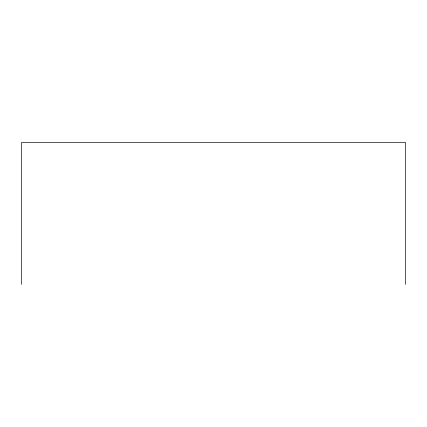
<?xml version="1.0" encoding="UTF-8"?>
<svg xmlns="http://www.w3.org/2000/svg" width="427" height="427" viewBox="0 0 427 427"><rect width="100%" height="100%" fill="white"/><g stroke="black" fill="none" stroke-linecap="round" stroke-linejoin="round"><path stroke-width="0.64" d="M405.65 284.393L405.65 142.607L21.35 142.607L21.35 284.393"/></g></svg>
